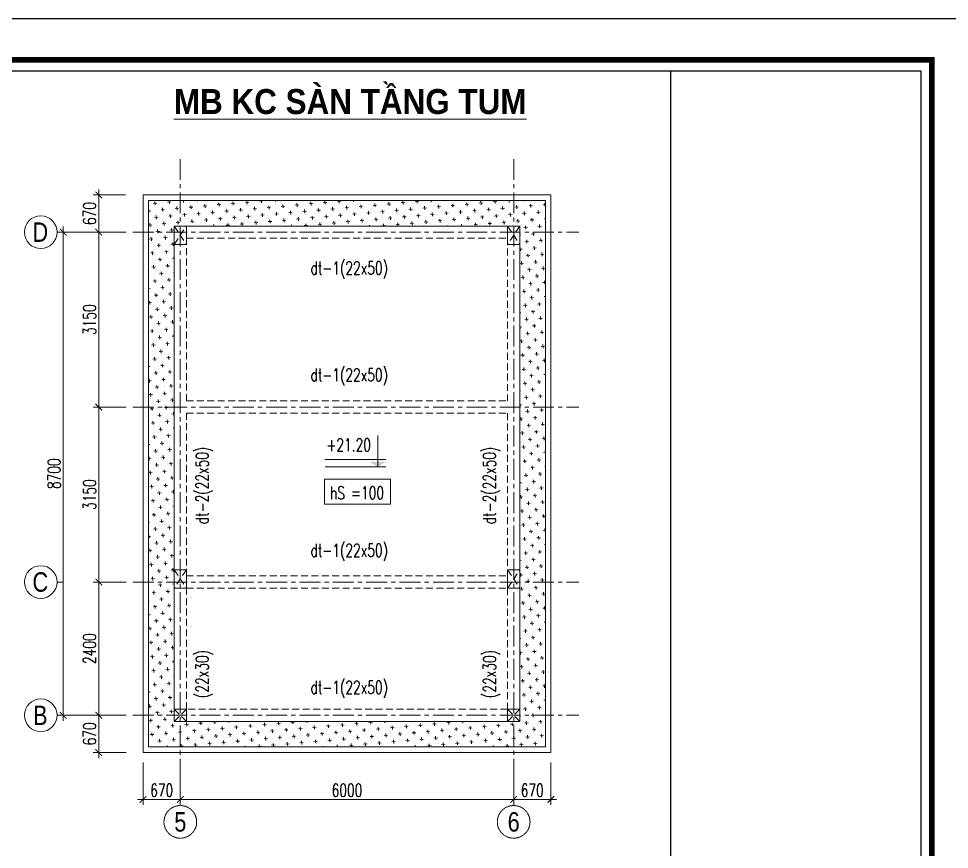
# Model space of a CAD drawing. Header units: millimetres. Extents: x 61738 to 439738, y 60858 to 151243.
# Drawn here: x 254560 to 271312, y 98841 to 113800 of the extents above; entities that cross this region are included whole.
import ezdxf
from ezdxf.enums import TextEntityAlignment as Align

# ---------------------------------------------------------------- set-up
doc = ezdxf.new("R2010")
doc.units = ezdxf.units.MM
doc.linetypes.add('CENTER', pattern=[2, 1.25, -0.25, 0.25, -0.25])
doc.linetypes.add('HIDDEN', pattern=[0.375, 0.25, -0.125])
for name, color, linetype, lineweight in [('10-TEXT', 4, 'Continuous', 15), ('3-THAY', 7, 'Continuous', 18), ('5-DUT', 2, 'HIDDEN', 15), ('6-TRUC', 8, 'CENTER', 9), ('7-HATCH', 8, 'Continuous', 13), ('8-DIM', 8, 'Continuous', 15), ('TEXT', 7, 'Continuous', 25)]:
    doc.layers.add(name, color=color, linetype=linetype, lineweight=lineweight)
doc.layers.add('Khungbo', color=32, linetype='Continuous')
doc.layers.add('KICHTHUOC', color=8, linetype='Continuous')
doc.styles.add('A3 - Text 2.3', font='Vnsimli.shx', dxfattribs={"width": 0.7, "height": 230})
doc.styles.add('A3 - Text 3.5', font='VnArialH.TTF', dxfattribs={"width": 0.8, "height": 350})
doc.styles.add('A3 - Text 4.5', font='VnArialH-Bold.TTF', dxfattribs={"width": 0.9, "height": 450})
doc.styles.add('A3-Text 2.3', font='vnsimli.shx', dxfattribs={"width": 0.7, "height": 230, "bigfont": 'vn.shx'})
doc.styles.add('T2', font='VnArialH.TTF', dxfattribs={"width": 0.8})
doc.dimstyles.new('A3-1-100', dxfattribs={"dimtxt": 200, "dimasz": 120, "dimexe": 100, "dimexo": 0, "dimgap": 50, "dimtad": 1, "dimdec": 0, "dimdsep": 49, "dimtxsty": 'A3-Text 2.3', "dimblk": 'ARCHTICK', "dimcen": 10, "dimdle": 100, "dimclrd": 8, "dimclre": 8, "dimclrt": 2, "dimadec": 0, "dimazin": 2, "dimtfac": 1, "dimtdec": 0, "dimtix": 1, "dimtmove": 1, "dimatfit": 3, "dimldrblk": 'DOT', "dimfxl": 1, "dimtolj": 1, "dimtzin": 0, "dimlwd": -1, "dimlwe": -1, "dimarcsym": 0})
pattern_1 = [(5, (-600, 41277.57), (115.44795, 137.585506), [63.5, -190.5]), (95, (-565.6, 41248.71), (-137.585506, 115.44795), [63.5, -190.5])]

# ---------------------------------------------------------------- blocks, each defined once
blk = doc.blocks.new('*U61')
at = {"layer": '10-TEXT'}
for p, q in [((17615, 449767), (17615, 450310)), ((16706, 449893), (17756, 449893)), ((16710, 449766), (17757, 449766))]:
    blk.add_line(p, q, dxfattribs=at)
at = {"layer": '10-TEXT', "color": 1}
blk.add_solid([(17756, 449858), (17615, 449767), (17473, 449858)], dxfattribs=at)
blk = doc.blocks.new('Truc Y')
at = {"layer": '10-TEXT', "color": 2}
blk.add_line((0, 0), (-150, 0), dxfattribs=at)
blk.add_circle((400, 0), 400, dxfattribs=at)
at = {"layer": '10-TEXT', "color": 2, "style": 'T2', "width": 0.8}
blk.add_attdef('A', text='', height=500, dxfattribs=at).set_placement((400, 13), align=Align.MIDDLE_CENTER)
blk = doc.blocks.new('_ArchTick')
at = {"color": 0, "linetype": 'ByBlock', "const_width": 0.15}
blk.add_lwpolyline([(-0.5, -0.5), (0.5, 0.5)], dxfattribs=at)
blk = doc.blocks.new('*D101')
at = {"layer": '8-DIM', "color": 8, "ltscale": 100, "transparency": 16777216}
for p, q in [((256497, 109955), (255263, 109955)), ((256497, 101255), (255263, 101255))]:
    blk.add_line(p, q, dxfattribs=at)
at = {"layer": '8-DIM', "color": 8, "linetype": 'ByBlock', "ltscale": 100, "transparency": 16777216}
blk.add_line((255363, 110055), (255363, 101155), dxfattribs=at)
at = {"layer": 'Defpoints', "color": 0, "ltscale": 100, "transparency": 16777216}
for p in [(256497, 109955), (255363, 101255), (256497, 101255)]:
    blk.add_point(p, dxfattribs=at)
at = {"layer": '8-DIM', "color": 8, "ltscale": 100, "transparency": 16777216, "xscale": 120, "yscale": 120, "zscale": 120}
for p, rotation in [((255363, 109955), 90), ((255363, 101255), 270)]:
    blk.add_blockref('_ArchTick', p, dxfattribs=dict(at, rotation=rotation))
at = {"layer": '8-DIM', "color": 2, "ltscale": 100, "transparency": 16777216, "insert": (255198, 105605), "char_height": 230, "attachment_point": 5, "rotation": 90, "style": 'A3-Text 2.3'}
blk.add_mtext('\\A1;8700', dxfattribs=at)
blk = doc.blocks.new('_Dot')
at = {"color": 0, "linetype": 'ByBlock', "lineweight": -2}
blk.add_line((-0.5, 0), (-1, 0), dxfattribs=at)
at = {"color": 0, "linetype": 'ByBlock', "const_width": 0.5}
blk.add_lwpolyline([(-0.25, 0, 1), (0.25, 0, 1)], format="xyb", close=True, dxfattribs=at)
blk = doc.blocks.new('*D102')
at = {"layer": '8-DIM', "color": 8, "linetype": 'ByBlock', "ltscale": 500, "transparency": 16777216}
blk.add_line((256002, 103755), (256002, 101155), dxfattribs=at)
at = {"layer": '8-DIM', "color": 8, "ltscale": 500, "transparency": 16777216}
for p, q in [((256497, 103655), (255902, 103655)), ((256497, 101255), (255902, 101255))]:
    blk.add_line(p, q, dxfattribs=at)
at = {"layer": 'Defpoints', "color": 0, "ltscale": 500, "transparency": 16777216}
for p in [(256497, 103655), (256002, 101255), (256497, 101255)]:
    blk.add_point(p, dxfattribs=at)
at = {"layer": '8-DIM', "color": 8, "ltscale": 500, "transparency": 16777216, "xscale": 120, "yscale": 120, "zscale": 120}
for p, rotation in [((256002, 103655), 90), ((256002, 101255), 270)]:
    blk.add_blockref('_ArchTick', p, dxfattribs=dict(at, rotation=rotation))
at = {"layer": '8-DIM', "color": 2, "ltscale": 500, "transparency": 16777216, "insert": (255837, 102455), "char_height": 230, "attachment_point": 5, "rotation": 90, "style": 'A3-Text 2.3'}
blk.add_mtext('\\A1;2400', dxfattribs=at)
blk = doc.blocks.new('Truc X')
at = {"layer": '6-TRUC', "color": 2}
blk.add_line((0, 0), (0, 150), dxfattribs=at)
blk.add_circle((0, -400), 400, dxfattribs=at)
at = {"layer": '6-TRUC', "color": 2, "style": 'A3 - Text 3.5', "width": 0.8}
blk.add_attdef('1', text='', height=500, dxfattribs=at).set_placement((-13, -400), align=Align.MIDDLE_CENTER)
blk = doc.blocks.new('*D103')
at = {"layer": '8-DIM', "color": 8, "ltscale": 100, "transparency": 16777216}
for p, q in [((257470, 100404), (257470, 99640)), ((263470, 100404), (263470, 99640))]:
    blk.add_line(p, q, dxfattribs=at)
at = {"layer": '8-DIM', "color": 8, "linetype": 'ByBlock', "ltscale": 100, "transparency": 16777216}
blk.add_line((263570, 99740), (257370, 99740), dxfattribs=at)
at = {"layer": 'Defpoints', "color": 0, "ltscale": 100, "transparency": 16777216}
for p in [(257470, 100404), (263470, 100404), (257470, 99740)]:
    blk.add_point(p, dxfattribs=at)
at = {"layer": '8-DIM', "color": 8, "ltscale": 100, "transparency": 16777216, "xscale": 120, "yscale": 120, "zscale": 120, "rotation": 180}
blk.add_blockref('_ArchTick', (257470, 99740), dxfattribs=at)
at = {"layer": '8-DIM', "color": 8, "ltscale": 100, "transparency": 16777216, "xscale": 120, "yscale": 120, "zscale": 120}
blk.add_blockref('_ArchTick', (263470, 99740), dxfattribs=at)
at = {"layer": '8-DIM', "color": 2, "ltscale": 100, "transparency": 16777216, "insert": (260470, 99905), "char_height": 230, "attachment_point": 5, "style": 'A3-Text 2.3'}
blk.add_mtext('\\A1;6000', dxfattribs=at)
blk = doc.blocks.new('*D104')
at = {"layer": '8-DIM', "color": 8, "linetype": 'ByBlock', "ltscale": 500, "transparency": 16777216}
blk.add_line((256002, 103555), (256002, 106905), dxfattribs=at)
at = {"layer": '8-DIM', "color": 8, "ltscale": 500, "transparency": 16777216}
for p, q in [((256497, 106805), (255902, 106805)), ((256497, 103655), (255902, 103655))]:
    blk.add_line(p, q, dxfattribs=at)
at = {"layer": 'Defpoints', "color": 0, "ltscale": 500, "transparency": 16777216}
for p in [(256002, 106805), (256497, 106805), (256497, 103655)]:
    blk.add_point(p, dxfattribs=at)
at = {"layer": '8-DIM', "color": 8, "ltscale": 500, "transparency": 16777216, "xscale": 120, "yscale": 120, "zscale": 120}
for p, rotation in [((256002, 106805), 90), ((256002, 103655), 270)]:
    blk.add_blockref('_ArchTick', p, dxfattribs=dict(at, rotation=rotation))
at = {"layer": '8-DIM', "color": 2, "ltscale": 500, "transparency": 16777216, "insert": (255837, 105230), "char_height": 230, "attachment_point": 5, "rotation": 90, "style": 'A3-Text 2.3'}
blk.add_mtext('\\A1;3150', dxfattribs=at)
blk = doc.blocks.new('*D105')
at = {"layer": '8-DIM', "color": 8, "ltscale": 500, "transparency": 16777216}
for p, q in [((256497, 109955), (255902, 109955)), ((256497, 106805), (255902, 106805))]:
    blk.add_line(p, q, dxfattribs=at)
at = {"layer": '8-DIM', "color": 8, "linetype": 'ByBlock', "ltscale": 500, "transparency": 16777216}
blk.add_line((256002, 106705), (256002, 110055), dxfattribs=at)
at = {"layer": 'Defpoints', "color": 0, "ltscale": 500, "transparency": 16777216}
for p in [(256002, 109955), (256497, 109955), (256497, 106805)]:
    blk.add_point(p, dxfattribs=at)
at = {"layer": '8-DIM', "color": 8, "ltscale": 500, "transparency": 16777216, "xscale": 120, "yscale": 120, "zscale": 120}
for p, rotation in [((256002, 109955), 90), ((256002, 106805), 270)]:
    blk.add_blockref('_ArchTick', p, dxfattribs=dict(at, rotation=rotation))
at = {"layer": '8-DIM', "color": 2, "ltscale": 500, "transparency": 16777216, "insert": (255837, 108380), "char_height": 230, "attachment_point": 5, "rotation": 90, "style": 'A3-Text 2.3'}
blk.add_mtext('\\A1;3150', dxfattribs=at)
blk = doc.blocks.new('*D106')
at = {"layer": '8-DIM', "color": 8, "ltscale": 500, "transparency": 16777216}
for p, q in [((256481, 110625), (255902, 110625)), ((256481, 109955), (255902, 109955))]:
    blk.add_line(p, q, dxfattribs=at)
at = {"layer": '8-DIM', "color": 8, "linetype": 'ByBlock', "ltscale": 500, "transparency": 16777216}
blk.add_line((256002, 109855), (256002, 110725), dxfattribs=at)
at = {"layer": 'Defpoints', "color": 0, "ltscale": 500, "transparency": 16777216}
for p in [(256002, 110625), (256481, 110625), (256481, 109955)]:
    blk.add_point(p, dxfattribs=at)
at = {"layer": '8-DIM', "color": 8, "ltscale": 500, "transparency": 16777216, "xscale": 120, "yscale": 120, "zscale": 120}
for p, rotation in [((256002, 110625), 90), ((256002, 109955), 270)]:
    blk.add_blockref('_ArchTick', p, dxfattribs=dict(at, rotation=rotation))
at = {"layer": '8-DIM', "color": 2, "ltscale": 500, "transparency": 16777216, "insert": (255837, 110290), "char_height": 230, "attachment_point": 5, "rotation": 90, "style": 'A3-Text 2.3'}
blk.add_mtext('\\A1;670', dxfattribs=at)
blk = doc.blocks.new('*D107')
at = {"layer": '8-DIM', "color": 8, "linetype": 'ByBlock', "ltscale": 500, "transparency": 16777216}
blk.add_line((256002, 101355), (256002, 100485), dxfattribs=at)
at = {"layer": '8-DIM', "color": 8, "ltscale": 500, "transparency": 16777216}
for p, q in [((256497, 101255), (255902, 101255)), ((256497, 100585), (255902, 100585))]:
    blk.add_line(p, q, dxfattribs=at)
at = {"layer": 'Defpoints', "color": 0, "ltscale": 500, "transparency": 16777216}
for p in [(256497, 101255), (256002, 100585), (256497, 100585)]:
    blk.add_point(p, dxfattribs=at)
at = {"layer": '8-DIM', "color": 8, "ltscale": 500, "transparency": 16777216, "xscale": 120, "yscale": 120, "zscale": 120}
for p, rotation in [((256002, 101255), 90), ((256002, 100585), 270)]:
    blk.add_blockref('_ArchTick', p, dxfattribs=dict(at, rotation=rotation))
at = {"layer": '8-DIM', "color": 2, "ltscale": 500, "transparency": 16777216, "insert": (255837, 100920), "char_height": 230, "attachment_point": 5, "rotation": 90, "style": 'A3-Text 2.3'}
blk.add_mtext('\\A1;670', dxfattribs=at)
blk = doc.blocks.new('*D108')
at = {"layer": '8-DIM', "color": 8, "ltscale": 500, "transparency": 16777216}
for p, q in [((256800, 100404), (256800, 99640)), ((257470, 100404), (257470, 99640))]:
    blk.add_line(p, q, dxfattribs=at)
at = {"layer": '8-DIM', "color": 8, "linetype": 'ByBlock', "ltscale": 500, "transparency": 16777216}
blk.add_line((256700, 99740), (257570, 99740), dxfattribs=at)
at = {"layer": 'Defpoints', "color": 0, "ltscale": 500, "transparency": 16777216}
for p in [(256800, 100404), (257470, 100404), (257470, 99740)]:
    blk.add_point(p, dxfattribs=at)
at = {"layer": '8-DIM', "color": 8, "ltscale": 500, "transparency": 16777216, "xscale": 120, "yscale": 120, "zscale": 120, "rotation": 180}
blk.add_blockref('_ArchTick', (256800, 99740), dxfattribs=at)
at = {"layer": '8-DIM', "color": 8, "ltscale": 500, "transparency": 16777216, "xscale": 120, "yscale": 120, "zscale": 120}
blk.add_blockref('_ArchTick', (257470, 99740), dxfattribs=at)
at = {"layer": '8-DIM', "color": 2, "ltscale": 500, "transparency": 16777216, "insert": (257135, 99905), "char_height": 230, "attachment_point": 5, "style": 'A3-Text 2.3'}
blk.add_mtext('\\A1;670', dxfattribs=at)
blk = doc.blocks.new('*D109')
at = {"layer": '8-DIM', "color": 8, "ltscale": 500, "transparency": 16777216}
for p, q in [((263470, 100404), (263470, 99640)), ((264140, 100404), (264140, 99640))]:
    blk.add_line(p, q, dxfattribs=at)
at = {"layer": '8-DIM', "color": 8, "linetype": 'ByBlock', "ltscale": 500, "transparency": 16777216}
blk.add_line((263370, 99740), (264240, 99740), dxfattribs=at)
at = {"layer": 'Defpoints', "color": 0, "ltscale": 500, "transparency": 16777216}
for p in [(263470, 100404), (264140, 100404), (264140, 99740)]:
    blk.add_point(p, dxfattribs=at)
at = {"layer": '8-DIM', "color": 8, "ltscale": 500, "transparency": 16777216, "xscale": 120, "yscale": 120, "zscale": 120, "rotation": 180}
blk.add_blockref('_ArchTick', (263470, 99740), dxfattribs=at)
at = {"layer": '8-DIM', "color": 8, "ltscale": 500, "transparency": 16777216, "xscale": 120, "yscale": 120, "zscale": 120}
blk.add_blockref('_ArchTick', (264140, 99740), dxfattribs=at)
at = {"layer": '8-DIM', "color": 2, "ltscale": 500, "transparency": 16777216, "insert": (263805, 99905), "char_height": 230, "attachment_point": 5, "style": 'A3-Text 2.3'}
blk.add_mtext('\\A1;670', dxfattribs=at)
blk = doc.blocks.new('CDS12')
at = {"layer": 'Defpoints'}
blk.add_lwpolyline([(91835, 363353), (49835, 363353), (49835, 393053), (91835, 393053)], close=True, dxfattribs=at)
at = {"layer": 'Khungbo', "color": 1, "const_width": 100}
blk.add_lwpolyline([(91094, 364100), (50996, 364100), (50996, 392312), (91094, 392312)], close=True, dxfattribs=at)
at = {"layer": 'Khungbo', "color": 1}
for points in [[(90894, 364300), (51196, 364300), (51196, 392112), (90894, 392112)], [(90894, 392112), (90894, 364300), (86394, 364300), (86394, 392112)]]:
    blk.add_lwpolyline(points, close=True, dxfattribs=at)

msp = doc.modelspace()

# ---------------------------------------------------------------- hatches: boundary and pattern name
at = {"layer": '7-HATCH', "ltscale": 400}
h = msp.add_hatch(dxfattribs=at)
h.set_pattern_fill('CROSS', color=256, scale=20, angle=5)
h.set_pattern_definition(pattern_1)
h.paths.add_polyline_path([(257360, 106845), (256900, 106845), (256900, 103655), (257360, 103655)])
h.paths.add_polyline_path([(257360, 109955), (256900, 109955), (256900, 106845), (257360, 106845)])
h.paths.add_polyline_path([(257470, 110525), (256900, 110525), (256900, 109955), (257360, 109955), (257360, 110065), (257470, 110065)])
h.paths.add_polyline_path([(263470, 110525), (257470, 110525), (257470, 110065), (263470, 110065)])
h.paths.add_polyline_path([(264040, 110525), (263470, 110525), (263470, 110065), (263580, 110065), (263580, 109955), (264040, 109955)])
h.paths.add_polyline_path([(264040, 109955), (263580, 109955), (263580, 106845), (264040, 106845)])
h.paths.add_polyline_path([(264040, 106845), (263580, 106845), (263580, 103655), (264040, 103655)])
h.paths.add_polyline_path([(264040, 103655), (263580, 103655), (263580, 101255), (264040, 101255)])
h.paths.add_polyline_path([(264040, 101255), (263580, 101255), (263580, 101145), (263470, 101145), (263470, 100685), (264040, 100685)])
h.paths.add_polyline_path([(257470, 101145), (257360, 101145), (257360, 101255), (256900, 101255), (256900, 100685), (257470, 100685)])
h.paths.add_polyline_path([(257360, 103655), (256900, 103655), (256900, 101255), (257360, 101255)])
h = msp.add_hatch(dxfattribs=at)
h.set_pattern_fill('CROSS', color=256, scale=20, angle=5)
h.set_pattern_definition(pattern_1)
h.paths.add_polyline_path([(263470, 100685), (263470, 101145), (257470, 101145), (257470, 100685)])

# ---------------------------------------------------------------- linework, layer by layer
at = {"layer": '3-THAY', "ltscale": 500}
for points in [[(256800, 110625), (264140, 110625), (264140, 100585), (256800, 100585)], [(256900, 110525), (264040, 110525), (264040, 100685), (256900, 100685)], [(257360, 110065), (263580, 110065), (263580, 101145), (257360, 101145)], [(260065.2, 105506.8), (261252.4, 105506.8), (261252.4, 105055.2), (260065.2, 105055.2)]]:
    msp.add_lwpolyline(points, close=True, dxfattribs=at)
at = {"layer": '3-THAY'}
for points in [[(257360, 109735), (257580, 109735), (257580, 110065), (257360, 110065)], [(263360, 109735), (263580, 109735), (263580, 110065), (263360, 110065)], [(257360, 103545), (257580, 103545), (257580, 103875), (257360, 103875)], [(263360, 103545), (263580, 103545), (263580, 103875), (263360, 103875)], [(257360, 101145), (257580, 101145), (257580, 101365), (257360, 101365)], [(263360, 101145), (263580, 101145), (263580, 101365), (263360, 101365)]]:
    msp.add_lwpolyline(points, close=True, dxfattribs=at)
at = {"layer": '5-DUT', "ltscale": 500}
for points in [[(257360, 109735), (257580, 110065)], [(257360, 110065), (257580, 109735)], [(263580, 110065), (263360, 109735)], [(263360, 110065), (263580, 109735)], [(257580, 106915), (257580, 109845), (263360, 109845), (263360, 106915)], [(257580, 106915), (263360, 106915)], [(257580, 103765), (257580, 106695)], [(257580, 106695), (263360, 106695)], [(263360, 106695), (263360, 103765)], [(257360, 103875), (257580, 103545)], [(257580, 103875), (257360, 103545)], [(263360, 103875), (263580, 103545)], [(263360, 103545), (263580, 103875)], [(257580, 103765), (263360, 103765)], [(263360, 103545), (263360, 101365), (257580, 101365), (257580, 103545)], [(257580, 103545), (263360, 103545)], [(257580, 101365), (257360, 101145)], [(257360, 101365), (257580, 101145)], [(263580, 101365), (263360, 101145)], [(263360, 101365), (263580, 101145)]]:
    msp.add_lwpolyline(points, dxfattribs=at)
at = {"layer": '6-TRUC', "ltscale": 300}
for p, q in [((257470, 111271.2), (257470, 100403.5)), ((263470, 111271.2), (263470, 100403.5)), ((256618, 109955), (264640, 109955)), ((256618, 106805), (264640, 106805)), ((256618, 103655), (264640, 103655)), ((256618, 101255), (264640, 101255))]:
    msp.add_line(p, q, dxfattribs=at)

# ---------------------------------------------------------------- block references
at = {"layer": 'KICHTHUOC'}
msp.add_blockref('CDS12', (179903.3, -279252.9), dxfattribs=at)
ref = msp.add_blockref('Truc Y', (255252.4, 109955), dxfattribs=dict(at, xscale=-0.7349999999569263, yscale=0.7349999999423744, zscale=0.7349999999511055))
ref.add_attrib('A', 'D', dxfattribs={"layer": 'TEXT', "height": 350, "style": 'T2', "width": 0.8}).set_placement((254950.6, 109955), align=Align.MIDDLE_CENTER)
at = {"layer": 'KICHTHUOC', "xscale": 1.045454545455868, "yscale": 1.045454545455868, "zscale": 1.045454545455868}
msp.add_blockref('*U61', (242606.8, -364483.2), dxfattribs=at)
at = {"layer": 'KICHTHUOC'}
ref = msp.add_blockref('Truc Y', (255252.4, 103655), dxfattribs=dict(at, xscale=-0.7349999999569263, yscale=0.7349999999423744, zscale=0.7349999999511055))
ref.add_attrib('A', 'c', dxfattribs={"layer": 'TEXT', "height": 350, "style": 'T2', "width": 0.8}).set_placement((254950.6, 103655), align=Align.MIDDLE_CENTER)
ref = msp.add_blockref('Truc Y', (255252.4, 101255), dxfattribs=dict(at, xscale=-0.7349999999569263, yscale=0.7349999999423744, zscale=0.7349999999511055))
ref.add_attrib('A', 'B', dxfattribs={"layer": 'TEXT', "height": 350, "style": 'T2', "width": 0.8}).set_placement((254950.6, 101255), align=Align.MIDDLE_CENTER)
ref = msp.add_blockref('Truc X', (257470, 99630), dxfattribs=dict(at, xscale=0.7349999999569263, yscale=0.7349999999569263, zscale=0.7349999999569263))
ref.add_attrib('1', '5', dxfattribs={"layer": 'TEXT', "color": 2, "height": 350, "style": 'A3 - Text 3.5', "width": 0.8}).set_placement((257470, 99336), align=Align.MIDDLE_CENTER)
ref = msp.add_blockref('Truc X', (263470, 99630), dxfattribs=dict(at, xscale=0.7349999999569263, yscale=0.7349999999569263, zscale=0.7349999999569263))
ref.add_attrib('1', '6', dxfattribs={"layer": 'TEXT', "color": 2, "height": 350, "style": 'A3 - Text 3.5', "width": 0.8}).set_placement((263470, 99336), align=Align.MIDDLE_CENTER)

# ---------------------------------------------------------------- texts
at = {"layer": '10-TEXT', "style": 'A3 - Text 4.5', "width": 0.9}
msp.add_text('%%Umb kc SµN TÇNG tum', height=450, dxfattribs=at).set_placement((260527.9, 112081.6), align=Align.CENTER)
at = {"layer": '10-TEXT', "style": 'A3 - Text 2.3', "width": 0.7}
for s, p in [('dt-1(22x50)', (259812.7, 109193.4)), ('dt-1(22x50)', (259812.7, 107269.7)), ('+21.20', (260099.5, 106009.1)), ('hS =100', (260164.5, 105145.4)), ('dt-1(22x50)', (259812.7, 104111)), ('dt-1(22x50)', (259812.7, 101644.5))]:
    msp.add_text(s, height=230, dxfattribs=at).set_placement(p)
for s, p in [('dt-2(22x50)', (257977.6, 104696.8)), ('dt-2(22x50)', (263148.8, 104696.8)), ('(22x30)', (257977.6, 101567.6)), ('(22x30)', (263151.3, 101567.6))]:
    msp.add_text(s, height=230, rotation=90, dxfattribs=at).set_placement(p)

# ---------------------------------------------------------------- dimensions: what is measured, and where the dimension line sits
at = {"layer": '8-DIM', "ltscale": 500}
for base, p1, p2, picture, middle in [((256001.9, 110625), (256480.7, 109955), (256480.7, 110625), '*D106', (255836.9, 110290)), ((256001.9, 109955), (256496.7, 106805), (256496.7, 109955), '*D105', (255836.9, 108380)), ((256001.9, 106805), (256496.7, 103655), (256496.7, 106805), '*D104', (255836.9, 105230)), ((256001.9, 101255), (256496.7, 103655), (256496.7, 101255), '*D102', (255836.9, 102455)), ((256001.9, 100585), (256496.7, 101255), (256496.7, 100585), '*D107', (255836.9, 100920))]:
    dim = msp.add_linear_dim(base=base, p1=p1, p2=p2, angle=90, dimstyle='A3-1-100', dxfattribs=at)
    dim.commit()
    dim.dimension.update_dxf_attribs({"geometry": picture, "text_midpoint": middle})
at = {"layer": '8-DIM', "ltscale": 100}
dim = msp.add_linear_dim(base=(255362.6, 101255), p1=(256496.7, 109955), p2=(256496.7, 101255), angle=90, dimstyle='A3-1-100', dxfattribs=at)
dim.commit()
dim.dimension.update_dxf_attribs({"geometry": '*D101', "text_midpoint": (255197.6, 105605)})
at = {"layer": '8-DIM', "ltscale": 500}
for base, p1, p2, picture, middle in [((257470, 99740.2), (256800, 100403.5), (257470, 100403.5), '*D108', (257135, 99740.2)), ((264140, 99740.2), (263470, 100403.5), (264140, 100403.5), '*D109', (263805, 99740.2))]:
    dim = msp.add_linear_dim(base=base, p1=p1, p2=p2, dimstyle='A3-1-100', dxfattribs=at)
    dim.commit()
    dim.dimension.update_dxf_attribs({"geometry": picture, "text_midpoint": middle, "dimtype": 160})
at = {"layer": '8-DIM', "ltscale": 100}
dim = msp.add_linear_dim(base=(257470, 99740.2), p1=(263470, 100403.5), p2=(257470, 100403.5), dimstyle='A3-1-100', dxfattribs=at)
dim.commit()
dim.dimension.update_dxf_attribs({"geometry": '*D103', "text_midpoint": (260470, 99905.2)})

doc.saveas('drawing.dxf')
